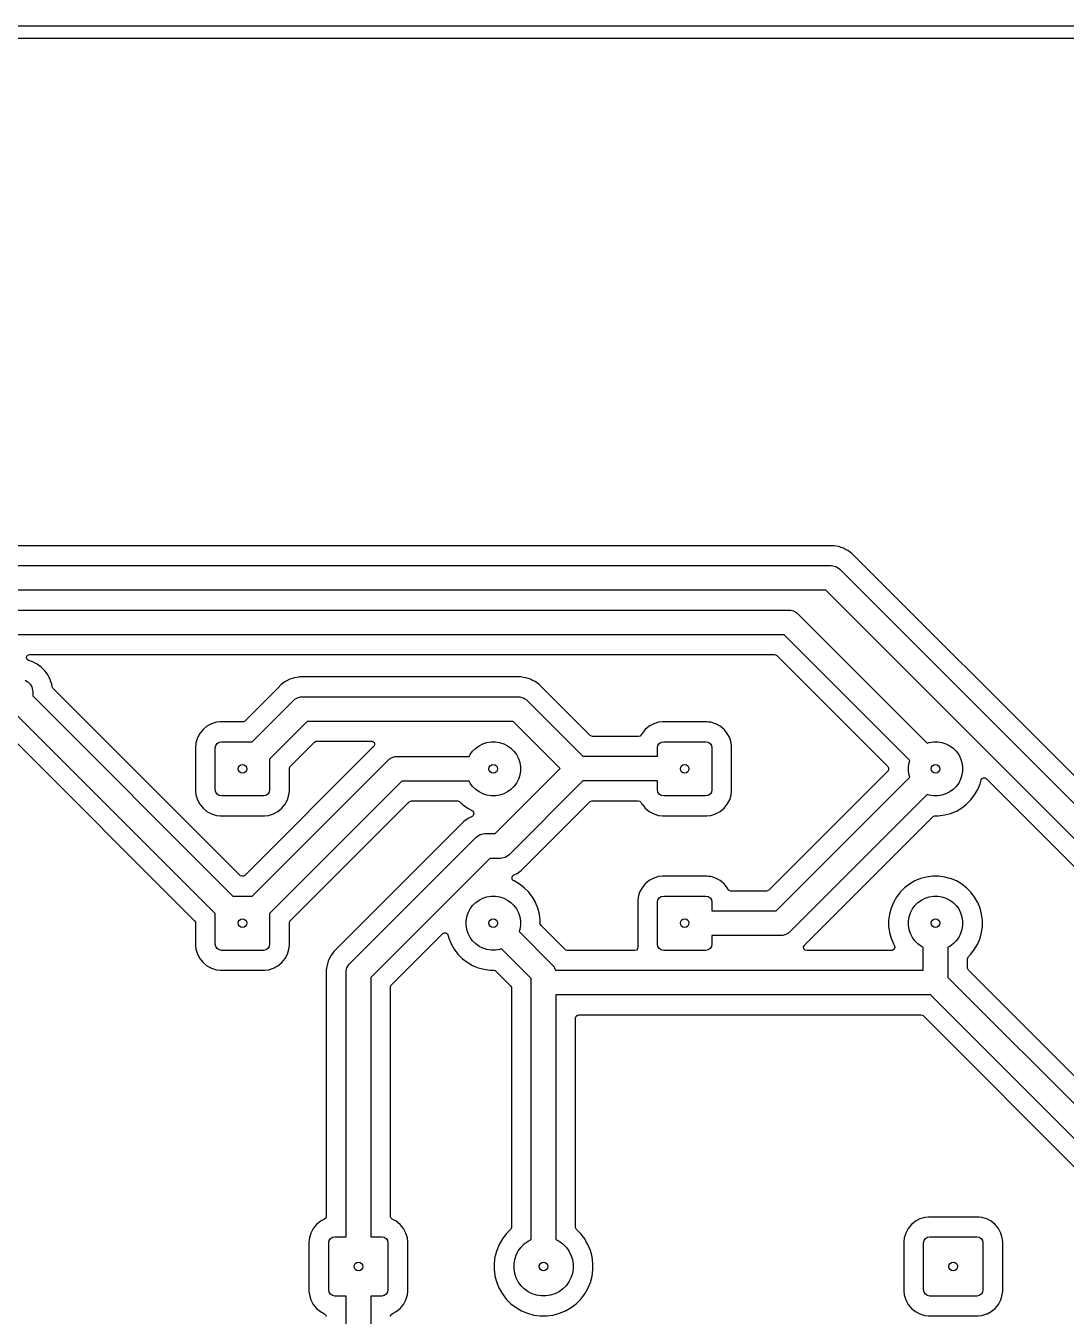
# Model space of a CAD drawing. Extents: x 20 to 124, y -124 to -20.
# Drawn here: x 41.5 to 83.6, y -72.3 to -20 of the extents above; entities that cross this region are included whole.
import ezdxf

# ---------------------------------------------------------------- set-up
doc = ezdxf.new("R2010")
doc.units = 0
doc.layers.add('BLACK', color=7, linetype='CONTINUOUS')
doc.layers.add('WHITE', color=7, linetype='CONTINUOUS')

msp = doc.modelspace()

# ---------------------------------------------------------------- linework, layer by layer
at = {"layer": 'BLACK', "linetype": 'CONTINUOUS'}
for p, q in [((20.6245, -20.5005), (123.3755, -20.5005)), ((74.226452, -41.0586), (32.831048, -41.0586)), ((74.254095, -41.062978), (74.226452, -41.0586)), ((74.428635, -41.090622), (74.254095, -41.062978)), ((74.502103, -41.114494), (74.428635, -41.090622)), ((74.525976, -41.122251), (74.502103, -41.114494)), ((74.576615, -41.138704), (74.525976, -41.122251)), ((74.623323, -41.153881), (74.576615, -41.138704)), ((74.714514, -41.200346), (74.623323, -41.153881)), ((74.805711, -41.246813), (74.714514, -41.200346)), ((74.971319, -41.367134), (74.805711, -41.246813)), ((74.971321, -41.367136), (74.971319, -41.367134)), ((83.992819, -50.388634), (74.971321, -41.367136)), ((32.9334, -41.8591), (74.1241, -41.8591)), ((74.1241, -41.8591), (74.189348, -41.863377)), ((74.189348, -41.863377), (74.189363, -41.863377)), ((74.189363, -41.863377), (74.315442, -41.89716)), ((74.315442, -41.89716), (74.428481, -41.962423)), ((74.428481, -41.962423), (74.428496, -41.962438)), ((74.428496, -41.962438), (74.477653, -42.005547)), ((74.477653, -42.005547), (86.312107, -53.84)), ((73.916994, -42.8591), (33.140507, -42.8591)), ((85.605, -54.547106), (73.916994, -42.8591)), ((36.2117, -43.6608), (72.4283, -43.6608)), ((72.4283, -43.6608), (72.493548, -43.665077)), ((72.493548, -43.665077), (72.493563, -43.665077)), ((72.493563, -43.665077), (72.608666, -43.695919)), ((72.608666, -43.695919), (72.619642, -43.69886)), ((72.619642, -43.69886), (72.732681, -43.764123)), ((72.732681, -43.764123), (72.732696, -43.764138)), ((72.732696, -43.764138), (72.781853, -43.807247)), ((72.781853, -43.807247), (78.018424, -49.043817)), ((72.221194, -44.6608), (36.418806, -44.6608)), ((77.311317, -49.750924), (72.221194, -44.6608)), ((41.539701, -45.599434), (41.551616, -45.530588)), ((41.566899, -45.663793), (41.539701, -45.599434)), ((41.551616, -45.530588), (41.59886, -45.479112)), ((41.624574, -45.703231), (41.566899, -45.663793)), ((41.59886, -45.479112), (41.662893, -45.4613)), ((41.790923, -45.757281), (41.624574, -45.703231)), ((41.662893, -45.4613), (71.838253, -45.4613)), ((41.916353, -45.821191), (41.790923, -45.757281)), ((41.97331, -45.850213), (41.916353, -45.821191)), ((41.973312, -45.850214), (41.97331, -45.850213)), ((41.973313, -45.850215), (41.973312, -45.850214)), ((42.138913, -45.970528), (41.973313, -45.850215)), ((42.283671, -46.115286), (42.138913, -45.970528)), ((71.838253, -45.4613), (71.905292, -45.480985)), ((71.905292, -45.480985), (71.925934, -45.497619)), ((71.925934, -45.497619), (76.418181, -49.989866)), ((41.483042, -46.50056), (41.596081, -46.565823)), ((42.345494, -46.20038), (42.283671, -46.115286)), ((42.403987, -46.28089), (42.345494, -46.20038)), ((42.457047, -46.385026), (42.403987, -46.28089)), ((42.496918, -46.463276), (42.457047, -46.385026)), ((42.496918, -46.463278), (42.496918, -46.463276)), ((42.49692, -46.463281), (42.496918, -46.463278)), ((42.518242, -46.528903), (42.49692, -46.463281)), ((52.205281, -46.462778), (52.02293, -46.555691)), ((52.205287, -46.462776), (52.205281, -46.462778)), ((52.399955, -46.399526), (52.205287, -46.462776)), ((52.399962, -46.399524), (52.399955, -46.399526)), ((52.399966, -46.399523), (52.399962, -46.399524)), ((52.399968, -46.399522), (52.399966, -46.399523)), ((52.399983, -46.399519), (52.399968, -46.399522)), ((52.400025, -46.399513), (52.399983, -46.399519)), ((52.400063, -46.399507), (52.400025, -46.399513)), ((52.562805, -46.373731), (52.400063, -46.399507)), ((52.602148, -46.3675), (52.562805, -46.373731)), ((61.457773, -46.3675), (52.602148, -46.3675)), ((61.560125, -46.367498), (61.457773, -46.3675)), ((61.560132, -46.367498), (61.560125, -46.367498)), ((61.560157, -46.3675), (61.560132, -46.367498)), ((61.670804, -46.385025), (61.560157, -46.3675)), ((61.670806, -46.385025), (61.670804, -46.385025)), ((61.670807, -46.385026), (61.670806, -46.385025)), ((61.757391, -46.398738), (61.670807, -46.385026)), ((61.762327, -46.39952), (61.757391, -46.398738)), ((61.857619, -46.430483), (61.762327, -46.39952)), ((61.857622, -46.430484), (61.857619, -46.430483)), ((61.956194, -46.462509), (61.857622, -46.430484)), ((61.956214, -46.462515), (61.956194, -46.462509)), ((61.957001, -46.462771), (61.956214, -46.462515)), ((61.957018, -46.462779), (61.957001, -46.462771)), ((61.957019, -46.46278), (61.957018, -46.462779)), ((62.038364, -46.504227), (61.957019, -46.46278)), ((41.596081, -46.565823), (41.688377, -46.658119)), ((41.688377, -46.658119), (41.75364, -46.771158)), ((41.75364, -46.771158), (41.787422, -46.897237)), ((41.787422, -46.897237), (41.7917, -46.9625)), ((41.7917, -46.9625), (41.7917, -47.137093)), ((42.560177, -46.657965), (42.518242, -46.528903)), ((42.560177, -46.657966), (42.560177, -46.657965)), ((42.575615, -46.755438), (42.560177, -46.657966)), ((42.576922, -46.762399), (42.575615, -46.755438)), ((42.610407, -46.823722), (42.576922, -46.762399)), ((50.187365, -54.400681), (42.610407, -46.823722)), ((51.712531, -46.820784), (50.382632, -48.150681)), ((51.85728, -46.676034), (51.712531, -46.820784)), ((51.964773, -46.597937), (51.85728, -46.676034)), ((52.02289, -46.555713), (51.964773, -46.597937)), ((52.022893, -46.555711), (52.02289, -46.555713)), ((52.022895, -46.55571), (52.022893, -46.555711)), ((52.02293, -46.555691), (52.022895, -46.55571)), ((62.038367, -46.504227), (62.038364, -46.504227)), ((62.038367, -46.504228), (62.038367, -46.504227)), ((62.139291, -46.555648), (62.038367, -46.504228)), ((62.139292, -46.555649), (62.139291, -46.555648)), ((62.139423, -46.555715), (62.139292, -46.555649)), ((62.140017, -46.556154), (62.139423, -46.555715)), ((62.19635, -46.597082), (62.140017, -46.556154)), ((62.196361, -46.59709), (62.19635, -46.597082)), ((62.196367, -46.597094), (62.196361, -46.59709)), ((62.305002, -46.676019), (62.196367, -46.597094)), ((62.305011, -46.676028), (62.305002, -46.676019)), ((62.305019, -46.676034), (62.305011, -46.676028)), ((62.377254, -46.748269), (62.305019, -46.676034)), ((64.324885, -48.69582), (62.377254, -46.748269)), ((41.7917, -47.137093), (49.892107, -55.2375)), ((50.677893, -48.9875), (52.350947, -47.314446)), ((52.350947, -47.314446), (52.400103, -47.271338)), ((52.400103, -47.271338), (52.400119, -47.271323)), ((52.400119, -47.271323), (52.513158, -47.20606)), ((52.513158, -47.20606), (52.539801, -47.19892)), ((52.539801, -47.19892), (52.639237, -47.172277)), ((52.639237, -47.172277), (52.639252, -47.172277)), ((52.639252, -47.172277), (52.7045, -47.168)), ((52.7045, -47.168), (61.4578, -47.168)), ((61.4578, -47.168), (61.523032, -47.172276)), ((61.523032, -47.172276), (61.523053, -47.172276)), ((61.523053, -47.172276), (61.523059, -47.172277)), ((61.523059, -47.172277), (61.523063, -47.172278)), ((61.523063, -47.172278), (61.565884, -47.183751)), ((61.565884, -47.183751), (61.649132, -47.206056)), ((61.649132, -47.206056), (61.649136, -47.206058)), ((61.649136, -47.206058), (61.649142, -47.20606)), ((61.649142, -47.20606), (61.726915, -47.250962)), ((61.726915, -47.250962), (61.762172, -47.271317)), ((61.762172, -47.271317), (61.762174, -47.271319)), ((61.762174, -47.271319), (61.762181, -47.271323)), ((61.762181, -47.271323), (61.762196, -47.271338)), ((61.762196, -47.271338), (61.811346, -47.314439)), ((61.811346, -47.314439), (64.073201, -49.5762)), ((49.185, -55.944607), (40.938147, -47.697753)), ((48.688589, -48.491089), (48.557317, -48.651045)), ((48.848545, -48.359817), (48.688589, -48.491089)), ((49.031042, -48.262269), (48.848545, -48.359817)), ((49.229067, -48.202199), (49.031042, -48.262269)), ((49.383395, -48.187), (49.229067, -48.202199)), ((50.294951, -48.187), (49.383395, -48.187)), ((50.321309, -48.184166), (50.294951, -48.187)), ((50.382632, -48.150681), (50.321309, -48.184166)), ((52.911607, -48.168), (51.384999, -49.694607)), ((61.250699, -48.168), (52.911607, -48.168)), ((63.158986, -50.076207), (61.250699, -48.168)), ((66.598589, -48.491089), (66.467317, -48.651045)), ((66.758545, -48.359817), (66.598589, -48.491089)), ((66.941042, -48.262269), (66.758545, -48.359817)), ((67.139067, -48.202199), (66.941042, -48.262269)), ((67.293395, -48.187), (67.139067, -48.202199)), ((69.096605, -48.187), (67.293395, -48.187)), ((69.096609, -48.187), (69.096605, -48.187)), ((69.140222, -48.191295), (69.096609, -48.187)), ((69.250935, -48.202199), (69.140222, -48.191295)), ((69.250935, -48.2022), (69.250933, -48.202199)), ((69.250933, -48.202199), (69.250935, -48.202199)), ((69.448955, -48.262268), (69.250935, -48.2022)), ((69.448956, -48.262268), (69.448955, -48.262268)), ((69.448957, -48.262269), (69.448956, -48.262268)), ((69.463084, -48.26982), (69.448957, -48.262269)), ((69.631451, -48.359815), (69.463084, -48.26982)), ((69.631452, -48.359816), (69.631451, -48.359815)), ((69.631454, -48.359817), (69.631452, -48.359816)), ((69.79141, -48.491089), (69.631454, -48.359817)), ((69.801924, -48.503901), (69.79141, -48.491089)), ((69.922685, -48.651049), (69.801924, -48.503901)), ((40.904668, -48.796353), (48.348181, -56.239865)), ((48.393273, -49.096814), (48.385063, -49.180181)), ((48.399699, -49.031566), (48.393273, -49.096814)), ((48.459769, -48.833542), (48.399699, -49.031566)), ((48.557317, -48.651045), (48.459769, -48.833542)), ((49.20403, -49.141829), (49.258223, -49.060723)), ((49.258223, -49.060723), (49.339329, -49.00653)), ((49.339329, -49.00653), (49.435, -48.987501)), ((49.435, -48.987501), (50.677893, -48.9875)), ((52.221813, -49.98987), (53.206865, -49.004819)), ((53.206865, -49.004819), (53.268188, -48.971334)), ((53.268188, -48.971334), (53.294546, -48.9685)), ((53.294546, -48.9685), (55.515453, -48.9685)), ((55.515453, -48.9685), (55.536698, -48.974738)), ((55.536698, -48.974738), (55.558787, -48.976318)), ((55.558787, -48.976318), (55.56957, -48.98439)), ((55.56957, -48.98439), (55.582492, -48.988185)), ((55.582492, -48.988185), (55.596991, -49.004918)), ((55.596991, -49.004918), (55.61472, -49.01819)), ((55.61472, -49.01819), (55.619427, -49.03081)), ((55.619427, -49.03081), (55.628247, -49.040989)), ((55.628247, -49.040989), (55.631398, -49.062906)), ((55.638191, -49.110147), (55.628991, -49.13029)), ((55.631398, -49.062906), (55.639137, -49.083654)), ((55.639137, -49.083654), (55.636274, -49.096814)), ((55.636274, -49.096814), (55.638191, -49.110147)), ((59.870252, -49.149596), (60.024048, -49.071233)), ((60.024048, -49.071233), (60.18821, -49.017893)), ((60.18821, -49.017893), (60.358695, -48.990891)), ((60.358695, -48.990891), (60.531305, -48.990891)), ((60.531305, -48.990891), (60.70179, -49.017893)), ((60.70179, -49.017893), (60.865952, -49.071233)), ((60.865952, -49.071233), (61.019748, -49.149596)), ((64.36845, -48.739383), (64.324885, -48.69582)), ((64.38909, -48.756015), (64.36845, -48.739383)), ((64.456129, -48.7757), (64.38909, -48.756015)), ((66.326365, -48.7757), (64.456129, -48.7757)), ((66.38676, -48.759998), (66.326365, -48.7757)), ((66.435721, -48.710155), (66.38676, -48.759998)), ((66.467315, -48.651049), (66.435721, -48.710155)), ((66.467317, -48.651045), (66.467315, -48.651049)), ((67.11403, -49.141829), (67.168223, -49.060723)), ((67.168223, -49.060723), (67.249329, -49.00653)), ((67.249329, -49.00653), (67.345, -48.987501)), ((67.345, -48.987501), (69.045001, -48.9875)), ((69.045001, -48.9875), (69.140671, -49.00653)), ((69.140671, -49.00653), (69.221777, -49.060723)), ((69.221777, -49.060723), (69.27597, -49.141829)), ((70.020232, -48.833545), (69.922685, -48.651049)), ((70.0803, -49.031565), (70.020232, -48.833545)), ((70.095499, -49.185892), (70.0803, -49.031565)), ((78.018424, -49.043817), (78.09821, -49.017893)), ((78.09821, -49.017893), (78.268695, -48.990891)), ((78.268695, -48.990891), (78.441305, -48.990891)), ((78.441305, -48.990891), (78.61179, -49.017893)), ((78.61179, -49.017893), (78.775952, -49.071233)), ((78.775952, -49.071233), (78.929748, -49.149596)), ((48.385063, -49.180181), (48.3845, -49.185894)), ((48.3845, -49.185894), (48.3845, -50.989104)), ((49.185, -49.237499), (49.20403, -49.141829)), ((49.185001, -50.9375), (49.185, -49.237499)), ((55.543031, -49.240284), (50.382633, -54.400681)), ((55.603134, -49.180181), (55.543031, -49.240284)), ((55.609166, -49.173703), (55.603134, -49.180181)), ((55.611016, -49.169652), (55.609166, -49.173703)), ((55.624285, -49.151927), (55.611016, -49.169652)), ((55.628991, -49.13029), (55.624285, -49.151927)), ((56.230619, -49.690823), (56.343658, -49.62556)), ((56.343658, -49.62556), (56.469737, -49.591777)), ((56.469737, -49.591777), (56.469752, -49.591777)), ((56.469752, -49.591777), (56.535, -49.5875)), ((56.535, -49.5875), (59.46901, -49.5875)), ((59.46901, -49.5875), (59.507096, -49.512752)), ((59.507096, -49.512752), (59.608553, -49.373107)), ((59.608553, -49.373107), (59.730607, -49.251053)), ((59.730607, -49.251053), (59.870252, -49.149596)), ((61.019748, -49.149596), (61.159393, -49.251053)), ((61.159393, -49.251053), (61.281447, -49.373107)), ((61.281447, -49.373107), (61.382904, -49.512752)), ((61.382904, -49.512752), (61.461267, -49.666548)), ((64.073201, -49.5762), (67.095, -49.5762)), ((67.095, -49.237499), (67.11403, -49.141829)), ((67.095, -49.5762), (67.095, -49.237499)), ((69.27597, -49.141829), (69.294999, -49.2375)), ((69.294999, -49.2375), (69.295, -50.937501)), ((70.0955, -50.989109), (70.095499, -49.185892)), ((78.929748, -49.149596), (79.069393, -49.251053)), ((79.069393, -49.251053), (79.191447, -49.373107)), ((79.191447, -49.373107), (79.292904, -49.512752)), ((79.292904, -49.512752), (79.371267, -49.666548)), ((50.677893, -55.2375), (56.181447, -49.733946)), ((51.384999, -49.694607), (51.385, -50.937501)), ((52.185499, -50.077545), (52.205183, -50.010507)), ((52.1855, -50.989109), (52.185499, -50.077545)), ((52.205183, -50.010507), (52.221813, -49.98987)), ((56.181447, -49.733946), (56.230603, -49.690838)), ((56.230603, -49.690838), (56.230619, -49.690823)), ((60.522694, -52.7125), (63.158986, -50.076207)), ((61.461267, -49.666548), (61.514607, -49.83071)), ((61.514607, -49.83071), (61.541609, -50.001195)), ((61.541609, -50.001195), (61.541609, -50.173805)), ((76.418181, -49.989866), (76.451666, -50.051189)), ((76.4545, -50.097453), (76.434815, -50.164492)), ((76.451666, -50.051189), (76.4545, -50.077547)), ((76.4545, -50.077547), (76.4545, -50.097453)), ((77.258391, -50.001195), (77.285393, -49.83071)), ((77.258391, -50.173805), (77.258391, -50.001195)), ((77.285393, -49.83071), (77.311317, -49.750924)), ((79.371267, -49.666548), (79.424607, -49.83071)), ((79.424607, -49.83071), (79.451609, -50.001195)), ((79.451609, -50.001195), (79.451609, -50.173805)), ((56.742107, -50.5875), (51.384999, -55.944606)), ((59.46901, -50.5875), (56.742107, -50.5875)), ((59.507096, -50.662248), (59.46901, -50.5875)), ((59.608553, -50.801893), (59.507096, -50.662248)), ((64.073206, -50.5762), (61.083353, -53.566053)), ((61.382904, -50.662248), (61.281447, -50.801893)), ((61.461267, -50.508452), (61.382904, -50.662248)), ((61.514607, -50.34429), (61.461267, -50.508452)), ((61.541609, -50.173805), (61.514607, -50.34429)), ((67.095001, -50.5762), (64.073206, -50.5762)), ((67.095001, -50.9375), (67.095001, -50.5762)), ((76.418181, -50.185134), (71.602634, -55.000681)), ((71.897894, -55.8375), (77.311317, -50.424075)), ((76.434815, -50.164492), (76.418181, -50.185134)), ((77.285393, -50.34429), (77.258391, -50.173805)), ((77.311317, -50.424075), (77.285393, -50.34429)), ((79.292904, -50.662248), (79.191447, -50.801893)), ((79.371267, -50.508452), (79.292904, -50.662248)), ((79.424607, -50.34429), (79.371267, -50.508452)), ((79.451609, -50.173805), (79.424607, -50.34429)), ((80.158502, -50.699707), (80.201608, -50.53883)), ((80.201608, -50.53883), (80.23797, -50.479175)), ((80.23797, -50.479175), (80.300817, -50.448645)), ((80.300817, -50.448645), (80.370193, -50.456939)), ((80.370193, -50.456939), (80.409062, -50.483247)), ((80.409062, -50.483247), (84.500481, -54.574666)), ((48.3845, -50.989104), (48.399699, -51.143432)), ((48.399699, -51.143432), (48.3997, -51.143435)), ((48.3997, -51.143435), (48.459768, -51.341455)), ((49.20403, -51.033171), (49.185001, -50.9375)), ((49.258223, -51.114277), (49.20403, -51.033171)), ((49.339329, -51.16847), (49.258223, -51.114277)), ((49.434999, -51.1875), (49.339329, -51.16847)), ((51.135, -51.187499), (49.434999, -51.1875)), ((51.230671, -51.16847), (51.135, -51.187499)), ((51.311777, -51.114277), (51.230671, -51.16847)), ((51.36597, -51.033171), (51.311777, -51.114277)), ((51.385, -50.937501), (51.36597, -51.033171)), ((52.110232, -51.341455), (52.1703, -51.143435)), ((52.1703, -51.143435), (52.1855, -50.989109)), ((59.730607, -50.923947), (59.608553, -50.801893)), ((59.870252, -51.025404), (59.730607, -50.923947)), ((60.024048, -51.103767), (59.870252, -51.025404)), ((60.18821, -51.157107), (60.024048, -51.103767)), ((60.358695, -51.184109), (60.18821, -51.157107)), ((60.531305, -51.184109), (60.358695, -51.184109)), ((60.70179, -51.157107), (60.531305, -51.184109)), ((60.865952, -51.103767), (60.70179, -51.157107)), ((61.019748, -51.025404), (60.865952, -51.103767)), ((61.159393, -50.923947), (61.019748, -51.025404)), ((61.281447, -50.801893), (61.159393, -50.923947)), ((67.11403, -51.033171), (67.095001, -50.9375)), ((67.168223, -51.114277), (67.11403, -51.033171)), ((67.249329, -51.16847), (67.168223, -51.114277)), ((67.344999, -51.1875), (67.249329, -51.16847)), ((69.045, -51.187499), (67.344999, -51.1875)), ((69.140671, -51.16847), (69.045, -51.187499)), ((69.221777, -51.114277), (69.140671, -51.16847)), ((69.27597, -51.033171), (69.221777, -51.114277)), ((69.295, -50.937501), (69.27597, -51.033171)), ((70.020232, -51.341455), (70.0803, -51.143435)), ((70.0803, -51.143435), (70.0955, -50.989109)), ((78.018424, -51.131182), (72.458553, -56.691053)), ((78.09821, -51.157107), (78.018424, -51.131182)), ((78.268695, -51.184109), (78.09821, -51.157107)), ((78.441305, -51.184109), (78.268695, -51.184109)), ((78.61179, -51.157107), (78.441305, -51.184109)), ((78.775952, -51.103767), (78.61179, -51.157107)), ((78.929748, -51.025404), (78.775952, -51.103767)), ((79.069393, -50.923947), (78.929748, -51.025404)), ((79.191447, -50.801893), (79.069393, -50.923947)), ((79.786938, -51.343276), (79.938599, -51.145627)), ((79.938599, -51.145627), (80.063164, -50.929873)), ((80.063164, -50.929873), (80.158502, -50.699707)), ((48.459768, -51.341455), (48.554903, -51.519439)), ((48.554903, -51.519439), (48.557317, -51.523954)), ((48.557317, -51.523954), (48.688589, -51.68391)), ((48.688589, -51.68391), (48.848545, -51.815182)), ((51.721451, -51.815185), (51.88141, -51.68391)), ((51.88141, -51.68391), (52.012685, -51.523951)), ((52.012685, -51.523951), (52.110232, -51.341455)), ((52.221813, -56.23987), (57.037365, -51.424319)), ((57.037365, -51.424319), (57.098688, -51.390834)), ((57.098688, -51.390834), (57.125046, -51.388)), ((57.125046, -51.388), (59.006424, -51.388)), ((59.006424, -51.388), (59.073463, -51.407685)), ((59.073463, -51.407685), (59.0941, -51.424314)), ((59.0941, -51.424314), (59.189219, -51.519433)), ((59.189219, -51.519433), (59.189226, -51.51944)), ((59.189226, -51.51944), (59.386873, -51.671099)), ((59.386873, -51.671099), (59.599851, -51.794061)), ((61.577019, -54.204466), (64.368466, -51.413019)), ((64.368466, -51.413019), (64.429789, -51.379534)), ((64.429789, -51.379534), (64.456147, -51.3767)), ((64.456147, -51.3767), (66.314285, -51.3767)), ((66.314285, -51.3767), (66.381324, -51.396385)), ((66.381324, -51.396385), (66.423641, -51.442244)), ((66.423641, -51.442244), (66.464904, -51.51944)), ((66.464904, -51.51944), (66.467317, -51.523954)), ((66.467317, -51.523954), (66.598589, -51.68391)), ((66.598589, -51.68391), (66.758545, -51.815182)), ((69.631451, -51.815185), (69.79141, -51.68391)), ((69.79141, -51.68391), (69.922685, -51.523951)), ((69.922685, -51.523951), (70.020232, -51.341455)), ((79.197373, -51.795664), (79.413127, -51.671099)), ((79.413127, -51.671099), (79.610776, -51.519438)), ((79.610776, -51.519438), (79.786938, -51.343276)), ((48.848545, -51.815182), (48.848549, -51.815185)), ((48.848549, -51.815185), (49.031045, -51.912732)), ((49.031045, -51.912732), (49.229065, -51.9728)), ((49.229065, -51.9728), (49.229064, -51.9728)), ((49.229064, -51.9728), (49.239968, -51.973873)), ((49.239968, -51.973873), (49.383391, -51.988)), ((49.383391, -51.988), (51.186608, -51.987999)), ((51.186608, -51.987999), (51.340935, -51.9728)), ((51.340935, -51.9728), (51.538955, -51.912732)), ((51.538955, -51.912732), (51.721451, -51.815185)), ((59.255281, -52.220533), (53.987436, -57.488378)), ((59.420893, -52.100211), (59.255281, -52.220533)), ((59.594147, -52.011932), (59.420893, -52.100211)), ((59.635322, -51.978099), (59.594147, -52.011932)), ((59.599851, -51.794061), (59.648066, -51.844627)), ((59.66129, -51.913234), (59.635322, -51.978099)), ((59.648066, -51.844627), (59.66129, -51.913234)), ((66.758545, -51.815182), (66.758549, -51.815185)), ((66.758549, -51.815185), (66.941045, -51.912732)), ((66.941045, -51.912732), (67.139065, -51.9728)), ((67.139065, -51.9728), (67.139064, -51.9728)), ((67.139064, -51.9728), (67.149968, -51.973873)), ((67.149968, -51.973873), (67.293391, -51.988)), ((67.293391, -51.988), (69.096608, -51.987999)), ((69.096608, -51.987999), (69.250935, -51.9728)), ((69.250935, -51.9728), (69.448955, -51.912732)), ((69.448955, -51.912732), (69.631451, -51.815185)), ((73.048666, -57.233019), (78.257365, -52.024319)), ((78.257365, -52.024319), (78.318688, -51.990834)), ((78.318688, -51.990834), (78.345046, -51.988)), ((78.345046, -51.988), (78.479558, -51.988)), ((78.479558, -51.988), (78.479565, -51.988)), ((78.479565, -51.988), (78.726565, -51.955482)), ((78.726565, -51.955482), (78.967207, -51.891002)), ((78.967207, -51.891002), (79.197373, -51.795664)), ((59.798119, -52.815823), (59.911158, -52.75056)), ((59.911158, -52.75056), (59.937801, -52.74342)), ((59.937801, -52.74342), (60.037237, -52.716777)), ((60.037237, -52.716777), (60.037252, -52.716777)), ((60.037252, -52.716777), (60.1025, -52.7125)), ((60.1025, -52.7125), (60.522694, -52.7125)), ((54.625847, -57.982047), (59.748947, -52.858946)), ((59.748947, -52.858946), (59.798111, -52.81583)), ((59.798111, -52.81583), (59.798119, -52.815823)), ((60.309607, -53.7125), (55.4794, -58.542706)), ((60.7298, -53.7125), (60.309607, -53.7125)), ((60.795048, -53.708223), (60.7298, -53.7125)), ((60.795063, -53.708223), (60.795048, -53.708223)), ((60.921142, -53.67444), (60.795063, -53.708223)), ((61.034181, -53.609177), (60.921142, -53.67444)), ((61.034196, -53.609161), (61.034181, -53.609177)), ((61.083353, -53.566053), (61.034196, -53.609161)), ((61.320214, -54.371253), (61.411411, -54.324787)), ((61.411411, -54.324787), (61.577019, -54.204466)), ((50.208007, -54.417315), (50.187365, -54.400681)), ((50.275046, -54.437), (50.208007, -54.417315)), ((50.294952, -54.437), (50.275046, -54.437)), ((50.32131, -54.434166), (50.294952, -54.437)), ((50.382633, -54.400681), (50.32131, -54.434166)), ((61.198132, -54.51391), (61.202433, -54.497057)), ((61.203899, -54.531238), (61.198132, -54.51391)), ((61.201688, -54.479679), (61.210894, -54.463905)), ((61.202433, -54.497057), (61.201688, -54.479679)), ((61.204682, -54.549484), (61.203899, -54.531238)), ((61.214703, -54.5637), (61.204682, -54.549484)), ((61.210894, -54.463905), (61.215411, -54.446211)), ((61.220197, -54.580204), (61.214703, -54.5637)), ((61.215411, -54.446211), (61.228251, -54.434169)), ((61.234416, -54.591662), (61.220197, -54.580204)), ((61.228251, -54.434169), (61.23691, -54.419336)), ((61.24494, -54.60659), (61.234416, -54.591662)), ((61.23691, -54.419336), (61.265751, -54.399004)), ((61.261057, -54.613131), (61.24494, -54.60659)), ((61.274601, -54.624045), (61.261057, -54.613131)), ((61.265751, -54.399003), (61.320214, -54.371253)), ((61.265751, -54.399004), (61.265751, -54.399003)), ((61.287361, -54.62933), (61.274601, -54.624045)), ((61.287376, -54.629337), (61.287361, -54.62933)), ((61.503126, -54.7539), (61.287376, -54.629337)), ((61.700774, -54.90556), (61.503126, -54.7539)), ((66.598589, -54.741089), (66.467317, -54.901045)), ((66.758545, -54.609817), (66.598589, -54.741089)), ((66.941042, -54.512269), (66.758545, -54.609817)), ((67.139067, -54.452199), (66.941042, -54.512269)), ((67.293395, -54.437), (67.139067, -54.452199)), ((69.096605, -54.437), (67.293395, -54.437)), ((69.096609, -54.437), (69.096605, -54.437)), ((69.140222, -54.441295), (69.096609, -54.437)), ((69.250935, -54.452199), (69.140222, -54.441295)), ((69.250935, -54.4522), (69.250933, -54.452199)), ((69.250933, -54.452199), (69.250935, -54.452199)), ((69.448955, -54.512268), (69.250935, -54.4522)), ((69.631451, -54.609815), (69.448955, -54.512268)), ((69.631452, -54.609816), (69.631451, -54.609815)), ((69.631454, -54.609817), (69.631452, -54.609816)), ((69.79141, -54.741089), (69.631454, -54.609817)), ((69.801924, -54.753901), (69.79141, -54.741089)), ((69.922685, -54.901049), (69.801924, -54.753901)), ((77.296873, -54.7539), (77.099225, -54.90556)), ((77.512623, -54.629337), (77.296873, -54.7539)), ((77.512638, -54.62933), (77.512623, -54.629337)), ((77.742792, -54.533998), (77.512638, -54.62933)), ((77.983438, -54.469517), (77.742792, -54.533998)), ((78.230424, -54.437001), (77.983438, -54.469517)), ((78.230429, -54.437), (78.230424, -54.437001)), ((78.230435, -54.437), (78.230429, -54.437)), ((78.479565, -54.437), (78.230435, -54.437)), ((78.47957, -54.437), (78.479565, -54.437)), ((78.479575, -54.437001), (78.47957, -54.437)), ((78.726561, -54.469517), (78.479575, -54.437001)), ((78.726564, -54.469517), (78.726561, -54.469517)), ((78.726565, -54.469518), (78.726564, -54.469517)), ((78.88611, -54.512268), (78.726565, -54.469518)), ((78.967207, -54.533998), (78.88611, -54.512268)), ((79.197361, -54.62933), (78.967207, -54.533998)), ((79.197376, -54.629337), (79.197361, -54.62933)), ((79.413126, -54.7539), (79.197376, -54.629337)), ((79.610774, -54.90556), (79.413126, -54.7539)), ((49.892107, -55.2375), (50.677893, -55.2375)), ((59.870252, -55.399596), (60.024048, -55.321233)), ((60.024048, -55.321233), (60.18821, -55.267893)), ((60.18821, -55.267893), (60.358695, -55.240891)), ((60.358695, -55.240891), (60.531305, -55.240891)), ((60.531305, -55.240891), (60.70179, -55.267893)), ((60.70179, -55.267893), (60.865952, -55.321233)), ((60.865952, -55.321233), (61.019748, -55.399596)), ((61.700781, -54.905566), (61.700774, -54.90556)), ((61.876933, -55.081718), (61.700781, -54.905566)), ((61.876939, -55.081725), (61.876933, -55.081718)), ((62.028599, -55.279373), (61.876939, -55.081725)), ((62.149188, -55.488241), (62.028599, -55.279373)), ((66.309699, -55.281566), (66.2945, -55.435894)), ((66.369769, -55.083542), (66.309699, -55.281566)), ((66.467317, -54.901045), (66.369769, -55.083542)), ((67.11403, -55.391829), (67.168223, -55.310723)), ((67.168223, -55.310723), (67.249329, -55.25653)), ((67.249329, -55.25653), (67.345, -55.237501)), ((67.345, -55.237501), (69.045001, -55.2375)), ((69.045001, -55.2375), (69.140671, -55.25653)), ((69.140671, -55.25653), (69.221777, -55.310723)), ((69.221777, -55.310723), (69.27597, -55.391829)), ((69.960318, -54.971455), (69.922685, -54.901049)), ((70.002636, -55.017315), (69.960318, -54.971455)), ((70.069675, -55.037), (70.002636, -55.017315)), ((71.514953, -55.037), (70.069675, -55.037)), ((71.541311, -55.034166), (71.514953, -55.037)), ((71.602634, -55.000681), (71.541311, -55.034166)), ((76.7714, -55.279373), (76.646837, -55.495123)), ((76.92306, -55.081725), (76.7714, -55.279373)), ((76.923066, -55.081718), (76.92306, -55.081725)), ((77.099218, -54.905566), (76.923066, -55.081718)), ((77.099225, -54.90556), (77.099218, -54.905566)), ((77.780252, -55.399596), (77.934048, -55.321233)), ((77.934048, -55.321233), (78.09821, -55.267893)), ((78.09821, -55.267893), (78.268695, -55.240891)), ((78.268695, -55.240891), (78.441305, -55.240891)), ((78.441305, -55.240891), (78.61179, -55.267893)), ((78.61179, -55.267893), (78.775952, -55.321233)), ((78.775952, -55.321233), (78.929748, -55.399596)), ((79.610781, -54.905566), (79.610774, -54.90556)), ((79.786933, -55.081718), (79.610781, -54.905566)), ((79.786939, -55.081725), (79.786933, -55.081718)), ((79.938599, -55.279373), (79.786939, -55.081725)), ((80.059188, -55.488241), (79.938599, -55.279373)), ((59.428733, -55.916548), (59.507096, -55.762752)), ((59.507096, -55.762752), (59.608553, -55.623107)), ((59.608553, -55.623107), (59.730607, -55.501053)), ((59.730607, -55.501053), (59.870252, -55.399596)), ((61.019748, -55.399596), (61.159393, -55.501053)), ((61.159393, -55.501053), (61.281447, -55.623107)), ((61.281447, -55.623107), (61.382904, -55.762752)), ((61.382904, -55.762752), (61.461267, -55.916548)), ((62.153164, -55.495127), (62.149188, -55.488241)), ((62.248502, -55.725293), (62.153164, -55.495127)), ((62.312982, -55.965935), (62.248502, -55.725293)), ((66.2945, -55.435894), (66.2945, -57.239104)), ((67.095, -55.487499), (67.11403, -55.391829)), ((67.095001, -57.1875), (67.095, -55.487499)), ((69.27597, -55.391829), (69.294999, -55.4875)), ((69.294999, -55.4875), (69.294999, -55.8375)), ((69.294999, -55.8375), (71.897894, -55.8375)), ((76.551498, -55.725292), (76.487017, -55.965938)), ((76.64683, -55.495138), (76.551498, -55.725292)), ((76.646837, -55.495123), (76.64683, -55.495138)), ((77.338733, -55.916548), (77.417096, -55.762752)), ((77.417096, -55.762752), (77.518553, -55.623107)), ((77.518553, -55.623107), (77.640607, -55.501053)), ((77.640607, -55.501053), (77.780252, -55.399596)), ((78.929748, -55.399596), (79.069393, -55.501053)), ((79.069393, -55.501053), (79.191447, -55.623107)), ((79.191447, -55.623107), (79.292904, -55.762752)), ((79.292904, -55.762752), (79.371267, -55.916548)), ((80.063164, -55.495127), (80.059188, -55.488241)), ((80.158502, -55.725293), (80.063164, -55.495127)), ((80.222982, -55.965935), (80.158502, -55.725293)), ((48.348181, -56.239865), (48.381666, -56.301188)), ((48.381666, -56.301188), (48.3845, -56.327546)), ((48.3845, -56.327546), (48.3845, -57.239104)), ((49.185001, -57.1875), (49.185, -55.944607)), ((51.384999, -55.944606), (51.385, -57.187501)), ((52.185499, -56.327545), (52.205183, -56.260507)), ((52.1855, -57.239109), (52.185499, -56.327545)), ((52.205183, -56.260507), (52.221813, -56.23987)), ((59.348391, -56.251195), (59.375393, -56.08071)), ((59.348391, -56.423805), (59.348391, -56.251195)), ((59.375393, -56.59429), (59.348391, -56.423805)), ((59.375393, -56.08071), (59.428733, -55.916548)), ((61.461267, -55.916548), (61.514607, -56.08071)), ((61.514607, -56.08071), (61.541609, -56.251195)), ((61.541609, -56.423805), (61.514607, -56.59429)), ((61.541609, -56.251195), (61.541609, -56.423805)), ((62.3455, -56.212935), (62.312982, -55.965935)), ((62.3455, -56.212941), (62.3455, -56.212935)), ((62.3455, -56.347453), (62.3455, -56.212941)), ((62.348334, -56.373811), (62.3455, -56.347453)), ((62.381819, -56.435134), (62.348334, -56.373811)), ((76.454501, -56.212924), (76.4545, -56.212941)), ((76.4545, -56.212941), (76.4545, -56.462058)), ((76.487017, -55.965938), (76.454501, -56.212924)), ((77.258391, -56.251195), (77.285393, -56.08071)), ((77.258391, -56.423805), (77.258391, -56.251195)), ((77.285393, -56.59429), (77.258391, -56.423805)), ((77.285393, -56.08071), (77.338733, -55.916548)), ((79.371267, -55.916548), (79.424607, -56.08071)), ((79.424607, -56.08071), (79.451609, -56.251195)), ((79.451609, -56.423805), (79.424607, -56.59429)), ((79.451609, -56.251195), (79.451609, -56.423805)), ((80.2555, -56.212935), (80.222982, -55.965935)), ((80.2555, -56.462065), (80.2555, -56.212935)), ((56.316214, -58.83797), (58.397278, -56.756905)), ((58.397278, -56.756905), (58.458599, -56.723422)), ((58.458599, -56.723422), (58.528291, -56.728406)), ((58.528291, -56.728406), (58.584224, -56.770278)), ((58.584224, -56.770278), (58.604732, -56.812494)), ((58.604732, -56.812494), (58.641498, -56.949707)), ((58.641498, -56.949707), (58.73683, -57.179861)), ((59.428733, -56.758452), (59.375393, -56.59429)), ((59.507096, -56.912248), (59.428733, -56.758452)), ((59.608553, -57.051893), (59.507096, -56.912248)), ((61.514607, -56.59429), (61.488682, -56.674076)), ((61.488682, -56.674076), (62.832953, -58.018347)), ((63.355066, -57.408381), (62.381819, -56.435134)), ((72.105, -56.8375), (69.295, -56.8375)), ((69.295, -56.8375), (69.295, -57.187501)), ((72.170248, -56.833223), (72.105, -56.8375)), ((72.170263, -56.833223), (72.170248, -56.833223)), ((72.296342, -56.79944), (72.170263, -56.833223)), ((72.409381, -56.734177), (72.296342, -56.79944)), ((72.409396, -56.734161), (72.409381, -56.734177)), ((72.458553, -56.691053), (72.409396, -56.734161)), ((76.4545, -56.462058), (76.454501, -56.462075)), ((76.454501, -56.462075), (76.487017, -56.709061)), ((76.487017, -56.709061), (76.551498, -56.949707)), ((76.551498, -56.949707), (76.64683, -57.179861)), ((77.338733, -56.758452), (77.285393, -56.59429)), ((77.417096, -56.912248), (77.338733, -56.758452)), ((77.518553, -57.051893), (77.417096, -56.912248)), ((79.292904, -56.912248), (79.191447, -57.051893)), ((79.371267, -56.758452), (79.292904, -56.912248)), ((79.424607, -56.59429), (79.371267, -56.758452)), ((80.063164, -57.179873), (80.158502, -56.949707)), ((80.158502, -56.949707), (80.222982, -56.709065)), ((80.222982, -56.709065), (80.2555, -56.462065)), ((48.3845, -57.239104), (48.399699, -57.393432)), ((48.399699, -57.393432), (48.3997, -57.393435)), ((48.3997, -57.393435), (48.459768, -57.591455)), ((49.20403, -57.283171), (49.185001, -57.1875)), ((49.258223, -57.364277), (49.20403, -57.283171)), ((49.339329, -57.41847), (49.258223, -57.364277)), ((49.434999, -57.4375), (49.339329, -57.41847)), ((51.135, -57.437499), (49.434999, -57.4375)), ((51.230671, -57.41847), (51.135, -57.437499)), ((51.311777, -57.364277), (51.230671, -57.41847)), ((51.36597, -57.283171), (51.311777, -57.364277)), ((51.385, -57.187501), (51.36597, -57.283171)), ((52.110232, -57.591455), (52.1703, -57.393435)), ((52.1703, -57.393435), (52.1855, -57.239109)), ((58.73683, -57.179861), (58.736837, -57.179876)), ((58.736837, -57.179876), (58.8614, -57.395626)), ((58.8614, -57.395626), (59.01306, -57.593274)), ((59.730607, -57.173947), (59.608553, -57.051893)), ((59.870252, -57.275404), (59.730607, -57.173947)), ((60.024048, -57.353767), (59.870252, -57.275404)), ((60.18821, -57.407107), (60.024048, -57.353767)), ((60.358695, -57.434109), (60.18821, -57.407107)), ((60.531305, -57.434109), (60.358695, -57.434109)), ((60.70179, -57.407107), (60.531305, -57.434109)), ((60.781576, -57.381182), (60.70179, -57.407107)), ((61.9794, -58.579006), (60.781576, -57.381182)), ((63.375708, -57.425015), (63.355066, -57.408381)), ((63.442747, -57.4447), (63.375708, -57.425015)), ((66.177937, -57.4447), (63.442747, -57.4447)), ((66.240256, -57.427903), (66.177937, -57.4447)), ((66.288321, -57.377193), (66.240256, -57.427903)), ((66.30134, -57.308547), (66.288321, -57.377193)), ((66.2945, -57.239104), (66.30134, -57.308547)), ((67.11403, -57.283171), (67.095001, -57.1875)), ((67.168223, -57.364277), (67.11403, -57.283171)), ((67.249329, -57.41847), (67.168223, -57.364277)), ((67.344999, -57.4375), (67.249329, -57.41847)), ((69.045, -57.437499), (67.344999, -57.4375)), ((69.140671, -57.41847), (69.045, -57.437499)), ((69.221777, -57.364277), (69.140671, -57.41847)), ((69.27597, -57.283171), (69.221777, -57.364277)), ((69.295, -57.187501), (69.27597, -57.283171)), ((73.013609, -57.303053), (73.042634, -57.239497)), ((73.023553, -57.372211), (73.013609, -57.303053)), ((73.069308, -57.425015), (73.023553, -57.372211)), ((73.042634, -57.239497), (73.048666, -57.233019)), ((73.136347, -57.4447), (73.069308, -57.425015)), ((76.584959, -57.4447), (73.136347, -57.4447)), ((76.631044, -57.435818), (76.584959, -57.4447)), ((76.685966, -57.392628), (76.631044, -57.435818)), ((76.64683, -57.179861), (76.646835, -57.179871)), ((76.646835, -57.179871), (76.692347, -57.258701)), ((76.708819, -57.326601), (76.685966, -57.392628)), ((76.692347, -57.258701), (76.708819, -57.326601)), ((77.640607, -57.173947), (77.518553, -57.051893)), ((77.780252, -57.275404), (77.640607, -57.173947)), ((77.855, -57.31349), (77.780252, -57.275404)), ((77.855, -58.2452), (77.855, -57.31349)), ((78.929748, -57.275404), (78.855, -57.31349)), ((78.855, -57.31349), (78.855, -58.538091)), ((79.069393, -57.173947), (78.929748, -57.275404)), ((79.191447, -57.051893), (79.069393, -57.173947)), ((79.786938, -57.593276), (79.938599, -57.395627)), ((79.938599, -57.395627), (80.063164, -57.179873)), ((48.459768, -57.591455), (48.554903, -57.769439)), ((48.554903, -57.769439), (48.557317, -57.773954)), ((48.557317, -57.773954), (48.688589, -57.93391)), ((48.688589, -57.93391), (48.848545, -58.065182)), ((51.721451, -58.065185), (51.88141, -57.93391)), ((51.88141, -57.93391), (52.012685, -57.773951)), ((52.012685, -57.773951), (52.110232, -57.591455)), ((53.762385, -57.872683), (53.710922, -58.031067)), ((53.774181, -57.836376), (53.762385, -57.872683)), ((53.848617, -57.69029), (53.774181, -57.836376)), ((53.867111, -57.653992), (53.848616, -57.690289)), ((53.848616, -57.690289), (53.848617, -57.69029)), ((53.867116, -57.653984), (53.867111, -57.653992)), ((53.987436, -57.488378), (53.867116, -57.653984)), ((54.582738, -58.031203), (54.625847, -57.982047)), ((59.01306, -57.593274), (59.013066, -57.593281)), ((59.013066, -57.593281), (59.189218, -57.769433)), ((59.189218, -57.769433), (59.189225, -57.769439)), ((59.189225, -57.769439), (59.386873, -57.921099)), ((59.386873, -57.921099), (59.602623, -58.045662)), ((79.6555, -57.776076), (79.675185, -57.709037)), ((79.6555, -58.155146), (79.6555, -57.776076)), ((79.675185, -57.709037), (79.691814, -57.688399)), ((79.691814, -57.688399), (79.786938, -57.593276)), ((48.848545, -58.065182), (48.848549, -58.065185)), ((48.848549, -58.065185), (49.031045, -58.162732)), ((49.031045, -58.162732), (49.229065, -58.2228)), ((49.229065, -58.2228), (49.229064, -58.2228)), ((49.229064, -58.2228), (49.239968, -58.223873)), ((49.239968, -58.223873), (49.383391, -58.238)), ((49.383391, -58.238), (51.186608, -58.237999)), ((51.186608, -58.237999), (51.340935, -58.2228)), ((51.340935, -58.2228), (51.538955, -58.162732)), ((51.538955, -58.162732), (51.721451, -58.065185)), ((53.690069, -58.162732), (53.6789, -58.233249)), ((53.6789, -58.233249), (53.6789, -68.209374)), ((53.710922, -58.031067), (53.690069, -58.162732)), ((54.4794, -58.3356), (54.483677, -58.270352)), ((54.4794, -69.0375), (54.4794, -58.3356)), ((54.483677, -58.270337), (54.51746, -58.144258)), ((54.483677, -58.270352), (54.483677, -58.270337)), ((54.51746, -58.144258), (54.51934, -58.141002)), ((54.51934, -58.141002), (54.582723, -58.031219)), ((54.582723, -58.031219), (54.582738, -58.031203)), ((59.602623, -58.045662), (59.602638, -58.045669)), ((59.602638, -58.045669), (59.701825, -58.086753)), ((59.701825, -58.086753), (59.832793, -58.141002)), ((59.832793, -58.141002), (60.073435, -58.205482)), ((60.073435, -58.205482), (60.320435, -58.238)), ((60.320435, -58.238), (60.454953, -58.238)), ((60.454953, -58.238), (60.521992, -58.257685)), ((60.521992, -58.257685), (60.542634, -58.274319)), ((60.542634, -58.274319), (61.142581, -58.874266)), ((62.832953, -58.018347), (62.876068, -58.06751)), ((62.876068, -58.06751), (62.876077, -58.067519)), ((62.876077, -58.067519), (62.918502, -58.141002)), ((62.918502, -58.141002), (62.94134, -58.180558)), ((62.94134, -58.180558), (62.958661, -58.2452)), ((62.958661, -58.2452), (77.855, -58.2452)), ((79.658334, -58.181505), (79.6555, -58.155146)), ((79.691819, -58.242828), (79.658334, -58.181505)), ((81.50592, -60.056906), (79.691819, -58.242828)), ((55.4794, -58.542706), (55.4794, -69.0375)), ((56.2799, -58.925646), (56.299585, -58.858607)), ((56.2799, -68.209374), (56.2799, -58.925646)), ((56.299585, -58.858607), (56.316214, -58.83797)), ((61.142581, -58.874266), (61.176066, -58.935589)), ((61.176066, -58.935589), (61.1789, -58.961947)), ((61.1789, -58.961947), (61.1789, -68.657504)), ((61.9794, -58.7452), (61.9794, -58.579006)), ((61.9794, -69.149623), (61.9794, -58.7452)), ((78.855, -58.538091), (86.106198, -65.789195)), ((78.147895, -59.2452), (62.9794, -59.2452)), ((62.9794, -59.2452), (62.9794, -69.149623)), ((85.752601, -66.849807), (78.147895, -59.2452)), ((63.799585, -60.102661), (63.852389, -60.056906)), ((63.852389, -60.056906), (63.9039, -60.0457)), ((63.9039, -60.0457), (77.764957, -60.0457)), ((77.764957, -60.0457), (77.831996, -60.065385)), ((77.831996, -60.065385), (77.852638, -60.082018)), ((77.852638, -60.082018), (84.430272, -66.659566)), ((86.018513, -64.569442), (81.50592, -60.056906)), ((63.7799, -60.1697), (63.799585, -60.102661)), ((63.7799, -68.657504), (63.7799, -60.1697)), ((53.442949, -68.409815), (53.282989, -68.541089)), ((53.442951, -68.409813), (53.442949, -68.409815)), ((53.613353, -68.318732), (53.442951, -68.409813)), ((53.659215, -68.276413), (53.613353, -68.318732)), ((53.6789, -68.209374), (53.659215, -68.276413)), ((56.295602, -68.26977), (56.2799, -68.209374)), ((56.345447, -68.318732), (56.295602, -68.26977)), ((56.515848, -68.409813), (56.345447, -68.318732)), ((56.51585, -68.409815), (56.515848, -68.409813)), ((56.67581, -68.541089), (56.51585, -68.409815)), ((77.537449, -68.409815), (77.377489, -68.541089)), ((77.537451, -68.409813), (77.537449, -68.409815)), ((77.719941, -68.31227), (77.537451, -68.409813)), ((77.917968, -68.252199), (77.719941, -68.31227)), ((78.072297, -68.237), (77.917968, -68.252199)), ((80.075503, -68.237), (78.072297, -68.237)), ((80.075507, -68.237), (80.075503, -68.237)), ((80.11912, -68.241295), (80.075507, -68.237)), ((80.229833, -68.252199), (80.11912, -68.241295)), ((80.229833, -68.2522), (80.229831, -68.252199)), ((80.229831, -68.252199), (80.229833, -68.252199)), ((80.328843, -68.282234), (80.229833, -68.2522)), ((80.427858, -68.31227), (80.328843, -68.282234)), ((80.610348, -68.409813), (80.427858, -68.31227)), ((80.61035, -68.409815), (80.610348, -68.409813)), ((80.77031, -68.541089), (80.61035, -68.409815)), ((53.05417, -68.883541), (52.994099, -69.081568)), ((53.151713, -68.701051), (53.05417, -68.883541)), ((53.151715, -68.701049), (53.151713, -68.701051)), ((53.282989, -68.541089), (53.151715, -68.701049)), ((56.807084, -68.701049), (56.67581, -68.541089)), ((56.807086, -68.701051), (56.807084, -68.701049)), ((56.904629, -68.883541), (56.807086, -68.701051)), ((56.904629, -68.883543), (56.904629, -68.883541)), ((56.904631, -68.883546), (56.904629, -68.883543)), ((56.9647, -69.081567), (56.904631, -68.883546)), ((60.972118, -68.915648), (60.812475, -69.123696)), ((61.142581, -68.745185), (60.972118, -68.915648)), ((61.159215, -68.724543), (61.142581, -68.745185)), ((61.1789, -68.657504), (61.159215, -68.724543)), ((63.782734, -68.683862), (63.7799, -68.657504)), ((63.816219, -68.745185), (63.782734, -68.683862)), ((63.986674, -68.91564), (63.816219, -68.745185)), ((63.986681, -68.915648), (63.986674, -68.91564)), ((64.146324, -69.123696), (63.986681, -68.915648)), ((77.14867, -68.883541), (77.088599, -69.081568)), ((77.246213, -68.701051), (77.14867, -68.883541)), ((77.246215, -68.701049), (77.246213, -68.701051)), ((77.377489, -68.541089), (77.246215, -68.701049)), ((80.901584, -68.701049), (80.77031, -68.541089)), ((80.901586, -68.701051), (80.901584, -68.701049)), ((80.999129, -68.883541), (80.901586, -68.701051)), ((80.999129, -68.883543), (80.999129, -68.883541)), ((80.999131, -68.883546), (80.999129, -68.883543)), ((81.0592, -69.081567), (80.999131, -68.883546)), ((52.994099, -69.081568), (52.9789, -69.235896)), ((52.9789, -69.235896), (52.9789, -71.239102)), ((53.7794, -69.287501), (53.79843, -69.19183)), ((53.779401, -71.187498), (53.7794, -69.287501)), ((53.79843, -69.19183), (53.852624, -69.110724)), ((53.852624, -69.110724), (53.93373, -69.05653)), ((53.93373, -69.05653), (54.029402, -69.037501)), ((54.029402, -69.037501), (54.4794, -69.0375)), ((55.4794, -69.0375), (55.929399, -69.0375)), ((55.929399, -69.0375), (56.02507, -69.05653)), ((56.02507, -69.05653), (56.106176, -69.110724)), ((56.106176, -69.110724), (56.16037, -69.19183)), ((56.16037, -69.19183), (56.179399, -69.287502)), ((56.179399, -69.287502), (56.1794, -71.187499)), ((56.979899, -69.235894), (56.9647, -69.081567)), ((56.9799, -71.239107), (56.979899, -69.235894)), ((60.681353, -69.350809), (60.581005, -69.593071)), ((60.681358, -69.350799), (60.681353, -69.350809)), ((60.812475, -69.123696), (60.681358, -69.350799)), ((61.456232, -69.610502), (61.566913, -69.458162)), ((61.566913, -69.458162), (61.700062, -69.325013)), ((61.700062, -69.325013), (61.852402, -69.214332)), ((61.852402, -69.214332), (61.9794, -69.149623)), ((62.9794, -69.149623), (63.106398, -69.214332)), ((63.106398, -69.214332), (63.258738, -69.325013)), ((63.258738, -69.325013), (63.391887, -69.458162)), ((63.391887, -69.458162), (63.502568, -69.610502)), ((64.2111, -69.235893), (64.146324, -69.123696)), ((64.211102, -69.235896), (64.2111, -69.235893)), ((64.27744, -69.350799), (64.211102, -69.235896)), ((64.277441, -69.3508), (64.27744, -69.350799)), ((64.277446, -69.350809), (64.277441, -69.3508)), ((64.377794, -69.593071), (64.277446, -69.350809)), ((77.088599, -69.081568), (77.0734, -69.235896)), ((77.0734, -69.235896), (77.0734, -71.239102)), ((77.8739, -69.287501), (77.89293, -69.19183)), ((77.873901, -71.187498), (77.8739, -69.287501)), ((77.89293, -69.19183), (77.947124, -69.110724)), ((77.947124, -69.110724), (78.02823, -69.05653)), ((78.02823, -69.05653), (78.123902, -69.037501)), ((78.123902, -69.037501), (80.023899, -69.0375)), ((80.023899, -69.0375), (80.11957, -69.05653)), ((80.11957, -69.05653), (80.200676, -69.110724)), ((80.200676, -69.110724), (80.25487, -69.19183)), ((80.25487, -69.19183), (80.273899, -69.287502)), ((80.273899, -69.287502), (80.2739, -71.187499)), ((81.074399, -69.235894), (81.0592, -69.081567)), ((81.0744, -71.239107), (81.074399, -69.235894)), ((60.51313, -69.846385), (60.4789, -70.106372)), ((60.581002, -69.593081), (60.51313, -69.846385)), ((60.581005, -69.593071), (60.581002, -69.593081)), ((61.283099, -70.143349), (61.312556, -69.957366)), ((61.312556, -69.957366), (61.370745, -69.77828)), ((61.370745, -69.77828), (61.456232, -69.610502)), ((63.502568, -69.610502), (63.588055, -69.77828)), ((63.588055, -69.77828), (63.646244, -69.957366)), ((63.646244, -69.957366), (63.675701, -70.143349)), ((64.377798, -69.593081), (64.377794, -69.593071)), ((64.44567, -69.846384), (64.377798, -69.593081)), ((64.4799, -70.10638), (64.44567, -69.846384)), ((60.4789, -70.106372), (60.4789, -70.368627)), ((60.4789, -70.368627), (60.505523, -70.570839)), ((61.283099, -70.331651), (61.283099, -70.143349)), ((61.312556, -70.517634), (61.283099, -70.331651)), ((61.370745, -70.69672), (61.312556, -70.517634)), ((63.646244, -70.517634), (63.588055, -70.69672)), ((63.675701, -70.331651), (63.646244, -70.517634)), ((63.675701, -70.143349), (63.675701, -70.331651)), ((64.44567, -70.628616), (64.4799, -70.36862)), ((64.4799, -70.36862), (64.4799, -70.10638)), ((60.505523, -70.570839), (60.51313, -70.628616)), ((60.51313, -70.628616), (60.581002, -70.881918)), ((60.581002, -70.881918), (60.581005, -70.881928)), ((60.581005, -70.881928), (60.681353, -71.12419)), ((61.456232, -70.864498), (61.370745, -70.69672)), ((61.566913, -71.016838), (61.456232, -70.864498)), ((61.700062, -71.149987), (61.566913, -71.016838)), ((63.391887, -71.016838), (63.258738, -71.149987)), ((63.502568, -70.864498), (63.391887, -71.016838)), ((63.588055, -70.69672), (63.502568, -70.864498)), ((64.277443, -71.124197), (64.377798, -70.881919)), ((64.377798, -70.881919), (64.44567, -70.628616)), ((52.9789, -71.239102), (52.994099, -71.393431)), ((52.994099, -71.393431), (53.05417, -71.591458)), ((53.79843, -71.28317), (53.779401, -71.187498)), ((53.852624, -71.364276), (53.79843, -71.28317)), ((53.93373, -71.41847), (53.852624, -71.364276)), ((54.029401, -71.4375), (53.93373, -71.41847)), ((54.4794, -71.437499), (54.029401, -71.4375)), ((54.4794, -86.2165), (54.4794, -71.437499)), ((55.929398, -71.437499), (55.4794, -71.437499)), ((55.4794, -71.437499), (55.4794, -86.009393)), ((56.02507, -71.41847), (55.929398, -71.437499)), ((56.106176, -71.364276), (56.02507, -71.41847)), ((56.16037, -71.28317), (56.106176, -71.364276)), ((56.1794, -71.187499), (56.16037, -71.28317)), ((56.904631, -71.591454), (56.9647, -71.393433)), ((56.9647, -71.393433), (56.9799, -71.239107)), ((60.681353, -71.12419), (60.681358, -71.1242)), ((60.681358, -71.1242), (60.812475, -71.351303)), ((60.812475, -71.351303), (60.972118, -71.559351)), ((60.972118, -71.559351), (60.972126, -71.55936)), ((60.972126, -71.55936), (61.15754, -71.744774)), ((61.852402, -71.260668), (61.700062, -71.149987)), ((62.02018, -71.346155), (61.852402, -71.260668)), ((62.199266, -71.404344), (62.02018, -71.346155)), ((62.385249, -71.433801), (62.199266, -71.404344)), ((62.573551, -71.433801), (62.385249, -71.433801)), ((62.759534, -71.404344), (62.573551, -71.433801)), ((62.93862, -71.346155), (62.759534, -71.404344)), ((63.106398, -71.260668), (62.93862, -71.346155)), ((63.258738, -71.149987), (63.106398, -71.260668)), ((63.80126, -71.744774), (63.986674, -71.55936)), ((63.986674, -71.55936), (63.986677, -71.559355)), ((63.986677, -71.559355), (63.986682, -71.559351)), ((63.986682, -71.559351), (64.146324, -71.351303)), ((64.146324, -71.351303), (64.277443, -71.124197)), ((77.0734, -71.239102), (77.088599, -71.393431)), ((77.088599, -71.393431), (77.14867, -71.591458)), ((77.89293, -71.28317), (77.873901, -71.187498)), ((77.947124, -71.364276), (77.89293, -71.28317)), ((78.02823, -71.41847), (77.947124, -71.364276)), ((78.123901, -71.4375), (78.02823, -71.41847)), ((80.023898, -71.437499), (78.123901, -71.4375)), ((80.11957, -71.41847), (80.023898, -71.437499)), ((80.200676, -71.364276), (80.11957, -71.41847)), ((80.25487, -71.28317), (80.200676, -71.364276)), ((80.2739, -71.187499), (80.25487, -71.28317)), ((80.999131, -71.591454), (81.0592, -71.393433)), ((81.0592, -71.393433), (81.0744, -71.239107)), ((53.05417, -71.591458), (53.151713, -71.773948)), ((53.151713, -71.773948), (53.151715, -71.77395)), ((53.151715, -71.77395), (53.282989, -71.93391)), ((53.282989, -71.93391), (53.442949, -72.065184)), ((53.442949, -72.065184), (53.442951, -72.065186)), ((53.442951, -72.065186), (53.613353, -72.156267)), ((56.383563, -72.135894), (56.51585, -72.065185)), ((56.51585, -72.065185), (56.67581, -71.93391)), ((56.67581, -71.93391), (56.807085, -71.77395)), ((56.807085, -71.77395), (56.904631, -71.591454)), ((61.15754, -71.744774), (61.157548, -71.744781)), ((61.157548, -71.744781), (61.365596, -71.904424)), ((61.365596, -71.904424), (61.592699, -72.035541)), ((61.592699, -72.035541), (61.592709, -72.035546)), ((61.592709, -72.035546), (61.834971, -72.135894)), ((63.123819, -72.135898), (63.366097, -72.035543)), ((63.366097, -72.035543), (63.593203, -71.904424)), ((63.593203, -71.904424), (63.801251, -71.744782)), ((63.801251, -71.744782), (63.801255, -71.744777)), ((63.801255, -71.744777), (63.80126, -71.744774)), ((77.14867, -71.591458), (77.246213, -71.773948)), ((77.246213, -71.773948), (77.246215, -71.77395)), ((77.246215, -71.77395), (77.377489, -71.93391)), ((77.377489, -71.93391), (77.537449, -72.065184)), ((77.537449, -72.065184), (77.537451, -72.065186)), ((77.537451, -72.065186), (77.719941, -72.162729)), ((80.439948, -72.156267), (80.610348, -72.065186)), ((80.610347, -72.065186), (80.61035, -72.065185)), ((80.610348, -72.065186), (80.610347, -72.065186)), ((80.61035, -72.065185), (80.77031, -71.93391)), ((80.77031, -71.93391), (80.901585, -71.77395)), ((80.901585, -71.77395), (80.999131, -71.591454)), ((53.613353, -72.156267), (53.663197, -72.205229)), ((53.663197, -72.205229), (53.6789, -72.265625)), ((56.2799, -72.265625), (56.299585, -72.198586)), ((56.299585, -72.198586), (56.345447, -72.156267)), ((56.345447, -72.156267), (56.383563, -72.135894)), ((61.834971, -72.135894), (61.834981, -72.135898)), ((61.834981, -72.135898), (62.088284, -72.20377)), ((62.088284, -72.20377), (62.34828, -72.238)), ((62.34828, -72.238), (62.348287, -72.238)), ((62.348287, -72.238), (62.610513, -72.238)), ((62.610513, -72.238), (62.61052, -72.238)), ((62.61052, -72.238), (62.870516, -72.20377)), ((62.870516, -72.20377), (63.123819, -72.135898)), ((77.719941, -72.162729), (77.719943, -72.162729)), ((77.719943, -72.162729), (77.719946, -72.162731)), ((77.719946, -72.162731), (77.917967, -72.2228)), ((77.917967, -72.2228), (77.917966, -72.2228)), ((77.917966, -72.2228), (77.92887, -72.223873)), ((77.92887, -72.223873), (78.072293, -72.238)), ((78.072293, -72.238), (80.075506, -72.237999)), ((80.075506, -72.237999), (80.229833, -72.2228)), ((80.229833, -72.2228), (80.427854, -72.162731)), ((80.427854, -72.162731), (80.439948, -72.156267))]:
    msp.add_line(p, q, dxfattribs=at)
at = {"layer": 'BLACK'}
for centre in [(50.285, -50.0875), (60.445, -50.0875), (68.195, -50.0875), (78.355, -50.0875), (50.285, -56.3375), (60.445, -56.3375), (68.195, -56.3375), (78.355, -56.3375), (54.9794, -70.2375), (62.4794, -70.2375), (79.0739, -70.2375)]:
    msp.add_circle(centre, 0.175, dxfattribs=at)
at = {"layer": 'WHITE', "linetype": 'CONTINUOUS'}
msp.add_line((20, -20), (124, -20), dxfattribs=at)
at = {"layer": 'WHITE'}
for centre in [(50.285, -50.0875), (60.445, -50.0875), (68.195, -50.0875), (78.355, -50.0875), (50.285, -56.3375), (60.445, -56.3375), (68.195, -56.3375), (78.355, -56.3375), (54.9794, -70.2375), (62.4794, -70.2375), (79.0739, -70.2375)]:
    msp.add_circle(centre, 0.175, dxfattribs=at)

doc.saveas('drawing.dxf')
